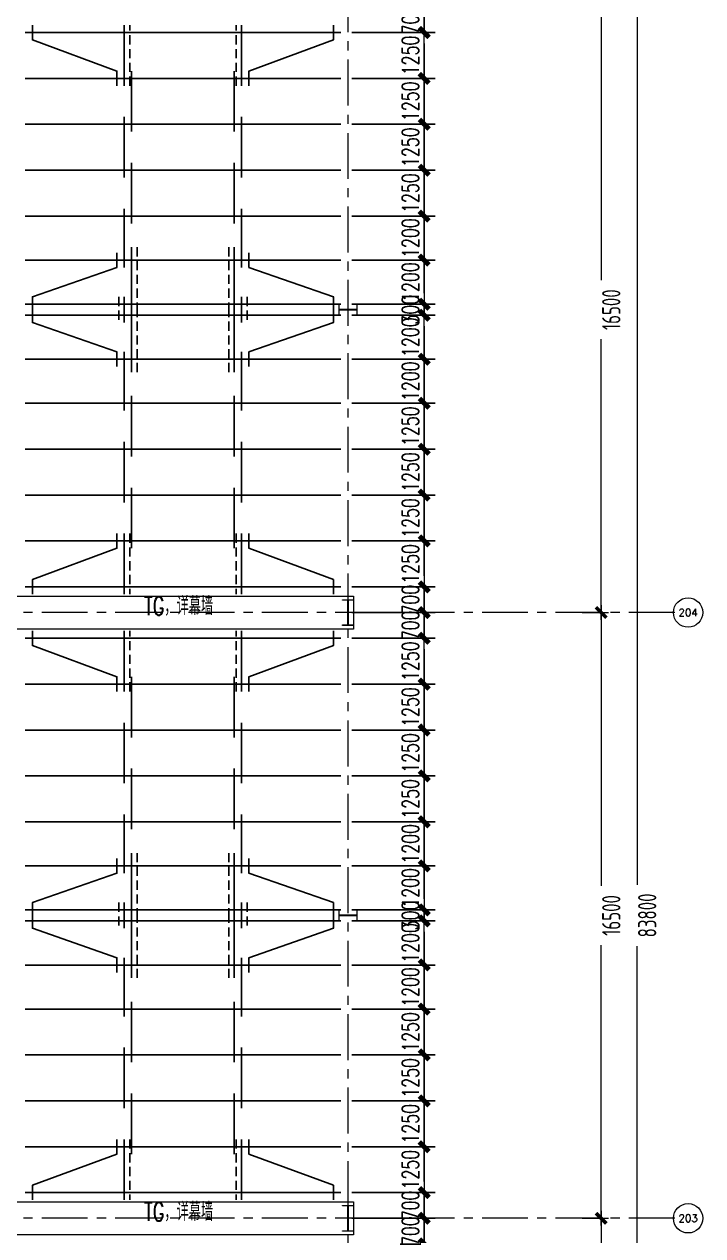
# Model space of a CAD drawing. Extents: x -1201378 to 2367219, y -619313 to 244905.
# Drawn here: x 2307417 to 2325911, y -31573 to 1427 of the extents above; entities that cross this region are included whole.
import ezdxf
from ezdxf.enums import TextEntityAlignment as Align

# ---------------------------------------------------------------- set-up
doc = ezdxf.new("R2010")
doc.units = 0
doc.header["$LTSCALE"] = 1000
doc.linetypes.add('CENTER', pattern=[2, 1.25, -0.25, 0.25, -0.25])
doc.linetypes.add('DASHED', pattern=[0.75, 0.5, -0.25])
doc.layers.get('0').update_dxf_attribs({"linetype": 'CONTINUOUS'})
doc.layers.get('Defpoints').update_dxf_attribs({"linetype": 'CONTINUOUS'})
for name, color, linetype, lineweight in [('S-axis', 111, 'CONTINUOUS', 0), ('S-col', 2, 'CONTINUOUS', 0), ('S-dim', 81, 'CONTINUOUS', 0), ('S-dote', 5, 'CENTER', 0), ('THIN', 7, 'CONTINUOUS', 0), ('梁', 4, 'CONTINUOUS', 18)]:
    doc.layers.add(name, color=color, linetype=linetype, lineweight=lineweight)
doc.layers.add('S-SHAPE', color=51, linetype='CONTINUOUS')
doc.styles.add('_TCH_AXIS', font='COMPLEX', dxfattribs={"bigfont": 'GBCBIG'})
doc.styles.add('SS1', font='tj-romans1.shx', dxfattribs={"width": 0.7, "bigfont": 'tj-hztxt1.shx'})
doc.styles.add('TSSD_Dimension', font='tssdeng.shx', dxfattribs={"width": 0.7, "bigfont": 'hztxt.shx'})
doc.styles.add('TSSD_Rein', font='tj-romans1.shx', dxfattribs={"width": 0.7, "bigfont": 'tj-hztxt.shx'})
doc.dimstyles.new('S-150-ARCHI', dxfattribs={"dimscale": 150, "dimtxt": 3, "dimasz": 2, "dimexe": 2, "dimexo": 2, "dimgap": 1, "dimtad": 1, "dimdec": 0, "dimzin": 0, "dimdsep": 46, "dimtxsty": 'SS1', "dimblk1": 'TT', "dimblk2": 'TT', "dimsah": 1, "dimcen": 1, "dimclrd": 256, "dimclre": 256, "dimclrt": 256, "dimadec": 0, "dimazin": 0, "dimtfac": 1, "dimtdec": 0, "dimtix": 1, "dimtmove": 2, "dimatfit": 0, "dimldrblk": 'TT', "dimfxl": 2, "dimtolj": 1, "dimtzin": 0, "dimarcsym": 0})
doc.dimstyles.new('TSSD_200_200', dxfattribs={"dimtxt": 500, "dimasz": 200, "dimexe": 200, "dimexo": 500, "dimgap": 200, "dimtad": 1, "dimdec": 0, "dimzin": 0, "dimdsep": 46, "dimtxsty": 'TSSD_Dimension', "dimblk": 'ARCHTICK', "dimcen": 0, "dimdle": 200, "dimclrt": 7, "dimadec": 0, "dimazin": 0, "dimtfac": 1, "dimtdec": 0, "dimtix": 1, "dimtmove": 2, "dimatfit": 3, "dimfxl": 1, "dimtolj": 1, "dimtzin": 0, "dimarcsym": 0})

# ---------------------------------------------------------------- blocks, each defined once
blk = doc.blocks.new('_ArchTick')
at = {"color": 0, "linetype": 'ByBlock', "const_width": 0.5}
blk.add_lwpolyline([(-0.71, -0.71), (0.71, 0.71)], dxfattribs=at)
blk = doc.blocks.new('*D87')
at = {"layer": 'Defpoints', "color": 0, "transparency": 16777216}
for p in [(-77874, -198098), (-77874, -214598), (-76858, -214598)]:
    blk.add_point(p, dxfattribs=at)
at = {"layer": 'S-axis', "color": 0, "lineweight": -2, "transparency": 16777216}
for p, q in [((-76858, -197898), (-76858, -205542)), ((-77374, -198098), (-76658, -198098)), ((-76858, -214798), (-76858, -207154)), ((-77374, -214598), (-76658, -214598))]:
    blk.add_line(p, q, dxfattribs=at)
at = {"layer": 'S-axis', "color": 0, "lineweight": -2, "transparency": 16777216, "xscale": 200, "yscale": 200, "zscale": 200}
for p, rotation in [((-76858, -198098), 90), ((-76858, -214598), 270)]:
    blk.add_blockref('_ArchTick', p, dxfattribs=dict(at, rotation=rotation))
at = {"layer": 'S-axis', "color": 7, "transparency": 16777216, "insert": (-76583, -206348), "char_height": 500, "attachment_point": 5, "rotation": 90, "style": 'TSSD_Dimension'}
blk.add_mtext('\\A1;16500', dxfattribs=at)
blk = doc.blocks.new('*D88')
at = {"layer": 'Defpoints', "color": 0, "transparency": 16777216}
for p in [(-77874, -214598), (-77874, -231098), (-76858, -231098)]:
    blk.add_point(p, dxfattribs=at)
at = {"layer": 'S-axis', "color": 0, "lineweight": -2, "transparency": 16777216}
for p, q in [((-76858, -214398), (-76858, -222042)), ((-77374, -214598), (-76658, -214598)), ((-76858, -231298), (-76858, -223654)), ((-77374, -231098), (-76658, -231098))]:
    blk.add_line(p, q, dxfattribs=at)
at = {"layer": 'S-axis', "color": 0, "lineweight": -2, "transparency": 16777216, "xscale": 200, "yscale": 200, "zscale": 200}
for p, rotation in [((-76858, -214598), 90), ((-76858, -231098), 270)]:
    blk.add_blockref('_ArchTick', p, dxfattribs=dict(at, rotation=rotation))
at = {"layer": 'S-axis', "color": 7, "transparency": 16777216, "insert": (-76583, -222848), "char_height": 500, "attachment_point": 5, "rotation": 90, "style": 'TSSD_Dimension'}
blk.add_mtext('\\A1;16500', dxfattribs=at)
blk = doc.blocks.new('*D89')
at = {"layer": 'Defpoints', "color": 0, "transparency": 16777216}
for p in [(-77874, -231098), (-77874, -247598), (-76858, -247598)]:
    blk.add_point(p, dxfattribs=at)
at = {"layer": 'S-axis', "color": 0, "lineweight": -2, "transparency": 16777216}
for p, q in [((-76858, -230898), (-76858, -238542)), ((-77374, -231098), (-76658, -231098)), ((-76858, -247798), (-76858, -240154)), ((-77374, -247598), (-76658, -247598))]:
    blk.add_line(p, q, dxfattribs=at)
at = {"layer": 'S-axis', "color": 0, "lineweight": -2, "transparency": 16777216, "xscale": 200, "yscale": 200, "zscale": 200}
for p, rotation in [((-76858, -231098), 90), ((-76858, -247598), 270)]:
    blk.add_blockref('_ArchTick', p, dxfattribs=dict(at, rotation=rotation))
at = {"layer": 'S-axis', "color": 7, "transparency": 16777216, "insert": (-76583, -239348), "char_height": 500, "attachment_point": 5, "rotation": 90, "style": 'TSSD_Dimension'}
blk.add_mtext('\\A1;16500', dxfattribs=at)
blk = doc.blocks.new('*D113')
at = {"layer": 'Defpoints', "color": 0, "transparency": 16777216}
for p in [(-77774, -180948), (-77774, -264748), (-75879, -264748)]:
    blk.add_point(p, dxfattribs=at)
at = {"layer": 'S-axis', "color": 0, "lineweight": -2, "transparency": 16777216}
for p, q in [((-75879, -180748), (-75879, -222015)), ((-77274, -180948), (-75679, -180948)), ((-75879, -264948), (-75879, -223681)), ((-77274, -264748), (-75679, -264748))]:
    blk.add_line(p, q, dxfattribs=at)
at = {"layer": 'S-axis', "color": 0, "lineweight": -2, "transparency": 16777216, "xscale": 200, "yscale": 200, "zscale": 200}
for p, rotation in [((-75879, -180948), 90), ((-75879, -264748), 270)]:
    blk.add_blockref('_ArchTick', p, dxfattribs=dict(at, rotation=rotation))
at = {"layer": 'S-axis', "color": 7, "transparency": 16777216, "insert": (-75604, -222848), "char_height": 500, "attachment_point": 5, "rotation": 90, "style": 'TSSD_Dimension'}
blk.add_mtext('\\A1;83800', dxfattribs=at)
blk = doc.blocks.new('nt66')
at = {"layer": 'S-col'}
blk.add_lwpolyline([(-195790, 766820), (-195490, 766820), (-195490, 766808), (-195636, 766808), (-195636, 766132), (-195490, 766132), (-195490, 766120), (-195790, 766120), (-195790, 766132), (-195644, 766132), (-195644, 766808), (-195790, 766808)], close=True, dxfattribs=at)
blk = doc.blocks.new('33333')
for p in [(66786, -76900), (66786, -93400)]:
    blk.add_blockref('nt66', p)
blk = doc.blocks.new('TT')
blk.add_line((-0.97, 0), (0.97, 0))
at = {"const_width": 0.45}
blk.add_lwpolyline([(-0.44, -0.44), (0.44, 0.44)], dxfattribs=at)
blk = doc.blocks.new('*D5241')
at = {"layer": 'Defpoints', "color": 0, "transparency": 16777216}
for p in [(2316042, -31798), (2318318, -31798), (2316042, -33048)]:
    blk.add_point(p, dxfattribs=at)
at = {"layer": 'S-dim', "lineweight": -2, "transparency": 16777216}
for p, q in [((2316342, -31798), (2318618, -31798)), ((2318318, -32748), (2318318, -32098)), ((2316342, -33048), (2318618, -33048))]:
    blk.add_line(p, q, dxfattribs=at)
at = {"layer": 'S-dim', "lineweight": -2, "transparency": 16777216, "xscale": 300, "yscale": 300, "zscale": 300}
for p, rotation in [((2318318, -31798), 90), ((2318318, -33048), 270)]:
    blk.add_blockref('TT', p, dxfattribs=dict(at, rotation=rotation))
at = {"layer": 'S-dim', "transparency": 16777216, "insert": (2317943, -32423), "char_height": 450, "attachment_point": 5, "rotation": 90, "style": 'SS1'}
blk.add_mtext('\\A1;1250', dxfattribs=at)
blk = doc.blocks.new('*D5242')
at = {"layer": 'Defpoints', "color": 0, "transparency": 16777216}
for p in [(2316042, -31098), (2318318, -31098), (2316042, -31798)]:
    blk.add_point(p, dxfattribs=at)
at = {"layer": 'S-dim', "lineweight": -2, "transparency": 16777216}
for p, q in [((2318318, -30798), (2318318, -30498)), ((2316342, -31098), (2318618, -31098)), ((2318318, -31798), (2318318, -31098)), ((2316342, -31798), (2318618, -31798)), ((2318318, -32098), (2318318, -32398))]:
    blk.add_line(p, q, dxfattribs=at)
at = {"layer": 'S-dim', "lineweight": -2, "transparency": 16777216, "xscale": 300, "yscale": 300, "zscale": 300}
for p, rotation in [((2318318, -31098), 270), ((2318318, -31798), 90)]:
    blk.add_blockref('TT', p, dxfattribs=dict(at, rotation=rotation))
at = {"layer": 'S-dim', "transparency": 16777216, "insert": (2317943, -31448), "char_height": 450, "attachment_point": 5, "rotation": 90, "style": 'SS1'}
blk.add_mtext('\\A1;700', dxfattribs=at)
blk = doc.blocks.new('*D5243')
at = {"layer": 'Defpoints', "color": 0, "transparency": 16777216}
for p in [(2316042, -30398), (2318318, -30398), (2316242, -31098)]:
    blk.add_point(p, dxfattribs=at)
at = {"layer": 'S-dim', "lineweight": -2, "transparency": 16777216}
for p, q in [((2318318, -30098), (2318318, -29798)), ((2316342, -30398), (2318618, -30398)), ((2318318, -31098), (2318318, -30398)), ((2316542, -31098), (2318618, -31098)), ((2318318, -31398), (2318318, -31698))]:
    blk.add_line(p, q, dxfattribs=at)
at = {"layer": 'S-dim', "lineweight": -2, "transparency": 16777216, "xscale": 300, "yscale": 300, "zscale": 300}
for p, rotation in [((2318318, -30398), 270), ((2318318, -31098), 90)]:
    blk.add_blockref('TT', p, dxfattribs=dict(at, rotation=rotation))
at = {"layer": 'S-dim', "transparency": 16777216, "insert": (2317943, -30748), "char_height": 450, "attachment_point": 5, "rotation": 90, "style": 'SS1'}
blk.add_mtext('\\A1;700', dxfattribs=at)
blk = doc.blocks.new('*D5244')
at = {"layer": 'Defpoints', "color": 0, "transparency": 16777216}
for p in [(2316042, -29148), (2318318, -29148), (2316042, -30398)]:
    blk.add_point(p, dxfattribs=at)
at = {"layer": 'S-dim', "lineweight": -2, "transparency": 16777216}
for p, q in [((2316342, -29148), (2318618, -29148)), ((2318318, -30098), (2318318, -29448)), ((2316342, -30398), (2318618, -30398))]:
    blk.add_line(p, q, dxfattribs=at)
at = {"layer": 'S-dim', "lineweight": -2, "transparency": 16777216, "xscale": 300, "yscale": 300, "zscale": 300}
for p, rotation in [((2318318, -29148), 90), ((2318318, -30398), 270)]:
    blk.add_blockref('TT', p, dxfattribs=dict(at, rotation=rotation))
at = {"layer": 'S-dim', "transparency": 16777216, "insert": (2317943, -29773), "char_height": 450, "attachment_point": 5, "rotation": 90, "style": 'SS1'}
blk.add_mtext('\\A1;1250', dxfattribs=at)
blk = doc.blocks.new('*D5245')
at = {"layer": 'Defpoints', "color": 0, "transparency": 16777216}
for p in [(2316042, -27898), (2318318, -27898), (2316042, -29148)]:
    blk.add_point(p, dxfattribs=at)
at = {"layer": 'S-dim', "lineweight": -2, "transparency": 16777216}
for p, q in [((2316342, -27898), (2318618, -27898)), ((2318318, -28848), (2318318, -28198)), ((2316342, -29148), (2318618, -29148))]:
    blk.add_line(p, q, dxfattribs=at)
at = {"layer": 'S-dim', "lineweight": -2, "transparency": 16777216, "xscale": 300, "yscale": 300, "zscale": 300}
for p, rotation in [((2318318, -27898), 90), ((2318318, -29148), 270)]:
    blk.add_blockref('TT', p, dxfattribs=dict(at, rotation=rotation))
at = {"layer": 'S-dim', "transparency": 16777216, "insert": (2317943, -28523), "char_height": 450, "attachment_point": 5, "rotation": 90, "style": 'SS1'}
blk.add_mtext('\\A1;1250', dxfattribs=at)
blk = doc.blocks.new('*D5246')
at = {"layer": 'Defpoints', "color": 0, "transparency": 16777216}
for p in [(2316042, -26648), (2318318, -26648), (2316042, -27898)]:
    blk.add_point(p, dxfattribs=at)
at = {"layer": 'S-dim', "lineweight": -2, "transparency": 16777216}
for p, q in [((2316342, -26648), (2318618, -26648)), ((2318318, -27598), (2318318, -26948)), ((2316342, -27898), (2318618, -27898))]:
    blk.add_line(p, q, dxfattribs=at)
at = {"layer": 'S-dim', "lineweight": -2, "transparency": 16777216, "xscale": 300, "yscale": 300, "zscale": 300}
for p, rotation in [((2318318, -26648), 90), ((2318318, -27898), 270)]:
    blk.add_blockref('TT', p, dxfattribs=dict(at, rotation=rotation))
at = {"layer": 'S-dim', "transparency": 16777216, "insert": (2317943, -27273), "char_height": 450, "attachment_point": 5, "rotation": 90, "style": 'SS1'}
blk.add_mtext('\\A1;1250', dxfattribs=at)
blk = doc.blocks.new('*D5247')
at = {"layer": 'Defpoints', "color": 0, "transparency": 16777216}
for p in [(2316042, -25398), (2318318, -25398), (2316042, -26648)]:
    blk.add_point(p, dxfattribs=at)
at = {"layer": 'S-dim', "lineweight": -2, "transparency": 16777216}
for p, q in [((2316342, -25398), (2318618, -25398)), ((2318318, -26348), (2318318, -25698)), ((2316342, -26648), (2318618, -26648))]:
    blk.add_line(p, q, dxfattribs=at)
at = {"layer": 'S-dim', "lineweight": -2, "transparency": 16777216, "xscale": 300, "yscale": 300, "zscale": 300}
for p, rotation in [((2318318, -25398), 90), ((2318318, -26648), 270)]:
    blk.add_blockref('TT', p, dxfattribs=dict(at, rotation=rotation))
at = {"layer": 'S-dim', "transparency": 16777216, "insert": (2317943, -26023), "char_height": 450, "attachment_point": 5, "rotation": 90, "style": 'SS1'}
blk.add_mtext('\\A1;1250', dxfattribs=at)
blk = doc.blocks.new('*D5248')
at = {"layer": 'Defpoints', "color": 0, "transparency": 16777216}
for p in [(2316042, -24198), (2318318, -24198), (2316042, -25398)]:
    blk.add_point(p, dxfattribs=at)
at = {"layer": 'S-dim', "lineweight": -2, "transparency": 16777216}
for p, q in [((2316342, -24198), (2318618, -24198)), ((2318318, -25098), (2318318, -24498)), ((2316342, -25398), (2318618, -25398))]:
    blk.add_line(p, q, dxfattribs=at)
at = {"layer": 'S-dim', "lineweight": -2, "transparency": 16777216, "xscale": 300, "yscale": 300, "zscale": 300}
for p, rotation in [((2318318, -24198), 90), ((2318318, -25398), 270)]:
    blk.add_blockref('TT', p, dxfattribs=dict(at, rotation=rotation))
at = {"layer": 'S-dim', "transparency": 16777216, "insert": (2317943, -24798), "char_height": 450, "attachment_point": 5, "rotation": 90, "style": 'SS1'}
blk.add_mtext('\\A1;1200', dxfattribs=at)
blk = doc.blocks.new('*D5249')
at = {"layer": 'Defpoints', "color": 0, "transparency": 16777216}
for p in [(2316042, -22998), (2318318, -22998), (2316042, -24198)]:
    blk.add_point(p, dxfattribs=at)
at = {"layer": 'S-dim', "lineweight": -2, "transparency": 16777216}
for p, q in [((2316342, -22998), (2318618, -22998)), ((2318318, -23898), (2318318, -23298)), ((2316342, -24198), (2318618, -24198))]:
    blk.add_line(p, q, dxfattribs=at)
at = {"layer": 'S-dim', "lineweight": -2, "transparency": 16777216, "xscale": 300, "yscale": 300, "zscale": 300}
for p, rotation in [((2318318, -22998), 90), ((2318318, -24198), 270)]:
    blk.add_blockref('TT', p, dxfattribs=dict(at, rotation=rotation))
at = {"layer": 'S-dim', "transparency": 16777216, "insert": (2317943, -23598), "char_height": 450, "attachment_point": 5, "rotation": 90, "style": 'SS1'}
blk.add_mtext('\\A1;1200', dxfattribs=at)
blk = doc.blocks.new('*D5250')
at = {"layer": 'Defpoints', "color": 0, "transparency": 16777216}
for p in [(2316042, -22698), (2318318, -22698), (2316042, -22998)]:
    blk.add_point(p, dxfattribs=at)
at = {"layer": 'S-dim', "lineweight": -2, "transparency": 16777216}
for p, q in [((2318318, -22398), (2318318, -22098)), ((2316342, -22698), (2318618, -22698)), ((2318318, -22998), (2318318, -22698)), ((2316342, -22998), (2318618, -22998)), ((2318318, -23298), (2318318, -23598))]:
    blk.add_line(p, q, dxfattribs=at)
at = {"layer": 'S-dim', "lineweight": -2, "transparency": 16777216, "xscale": 300, "yscale": 300, "zscale": 300}
for p, rotation in [((2318318, -22698), 270), ((2318318, -22998), 90)]:
    blk.add_blockref('TT', p, dxfattribs=dict(at, rotation=rotation))
at = {"layer": 'S-dim', "transparency": 16777216, "insert": (2317943, -22848), "char_height": 450, "attachment_point": 5, "rotation": 90, "style": 'SS1'}
blk.add_mtext('\\A1;300', dxfattribs=at)
blk = doc.blocks.new('*D5251')
at = {"layer": 'Defpoints', "color": 0, "transparency": 16777216}
for p in [(2316042, -21498), (2318318, -21498), (2316042, -22698)]:
    blk.add_point(p, dxfattribs=at)
at = {"layer": 'S-dim', "lineweight": -2, "transparency": 16777216}
for p, q in [((2316342, -21498), (2318618, -21498)), ((2318318, -22398), (2318318, -21798)), ((2316342, -22698), (2318618, -22698))]:
    blk.add_line(p, q, dxfattribs=at)
at = {"layer": 'S-dim', "lineweight": -2, "transparency": 16777216, "xscale": 300, "yscale": 300, "zscale": 300}
for p, rotation in [((2318318, -21498), 90), ((2318318, -22698), 270)]:
    blk.add_blockref('TT', p, dxfattribs=dict(at, rotation=rotation))
at = {"layer": 'S-dim', "transparency": 16777216, "insert": (2317943, -22098), "char_height": 450, "attachment_point": 5, "rotation": 90, "style": 'SS1'}
blk.add_mtext('\\A1;1200', dxfattribs=at)
blk = doc.blocks.new('*D5252')
at = {"layer": 'Defpoints', "color": 0, "transparency": 16777216}
for p in [(2316042, -20298), (2318318, -20298), (2316042, -21498)]:
    blk.add_point(p, dxfattribs=at)
at = {"layer": 'S-dim', "lineweight": -2, "transparency": 16777216}
for p, q in [((2316342, -20298), (2318618, -20298)), ((2318318, -21198), (2318318, -20598)), ((2316342, -21498), (2318618, -21498))]:
    blk.add_line(p, q, dxfattribs=at)
at = {"layer": 'S-dim', "lineweight": -2, "transparency": 16777216, "xscale": 300, "yscale": 300, "zscale": 300}
for p, rotation in [((2318318, -20298), 90), ((2318318, -21498), 270)]:
    blk.add_blockref('TT', p, dxfattribs=dict(at, rotation=rotation))
at = {"layer": 'S-dim', "transparency": 16777216, "insert": (2317943, -20898), "char_height": 450, "attachment_point": 5, "rotation": 90, "style": 'SS1'}
blk.add_mtext('\\A1;1200', dxfattribs=at)
blk = doc.blocks.new('*D5253')
at = {"layer": 'Defpoints', "color": 0, "transparency": 16777216}
for p in [(2316042, -19048), (2318318, -19048), (2316042, -20298)]:
    blk.add_point(p, dxfattribs=at)
at = {"layer": 'S-dim', "lineweight": -2, "transparency": 16777216}
for p, q in [((2316342, -19048), (2318618, -19048)), ((2318318, -19998), (2318318, -19348)), ((2316342, -20298), (2318618, -20298))]:
    blk.add_line(p, q, dxfattribs=at)
at = {"layer": 'S-dim', "lineweight": -2, "transparency": 16777216, "xscale": 300, "yscale": 300, "zscale": 300}
for p, rotation in [((2318318, -19048), 90), ((2318318, -20298), 270)]:
    blk.add_blockref('TT', p, dxfattribs=dict(at, rotation=rotation))
at = {"layer": 'S-dim', "transparency": 16777216, "insert": (2317943, -19673), "char_height": 450, "attachment_point": 5, "rotation": 90, "style": 'SS1'}
blk.add_mtext('\\A1;1250', dxfattribs=at)
blk = doc.blocks.new('*D5254')
at = {"layer": 'Defpoints', "color": 0, "transparency": 16777216}
for p in [(2316042, -17798), (2318318, -17798), (2316042, -19048)]:
    blk.add_point(p, dxfattribs=at)
at = {"layer": 'S-dim', "lineweight": -2, "transparency": 16777216}
for p, q in [((2316342, -17798), (2318618, -17798)), ((2318318, -18748), (2318318, -18098)), ((2316342, -19048), (2318618, -19048))]:
    blk.add_line(p, q, dxfattribs=at)
at = {"layer": 'S-dim', "lineweight": -2, "transparency": 16777216, "xscale": 300, "yscale": 300, "zscale": 300}
for p, rotation in [((2318318, -17798), 90), ((2318318, -19048), 270)]:
    blk.add_blockref('TT', p, dxfattribs=dict(at, rotation=rotation))
at = {"layer": 'S-dim', "transparency": 16777216, "insert": (2317943, -18423), "char_height": 450, "attachment_point": 5, "rotation": 90, "style": 'SS1'}
blk.add_mtext('\\A1;1250', dxfattribs=at)
blk = doc.blocks.new('*D5255')
at = {"layer": 'Defpoints', "color": 0, "transparency": 16777216}
for p in [(2316042, -16548), (2318318, -16548), (2316042, -17798)]:
    blk.add_point(p, dxfattribs=at)
at = {"layer": 'S-dim', "lineweight": -2, "transparency": 16777216}
for p, q in [((2316342, -16548), (2318618, -16548)), ((2318318, -17498), (2318318, -16848)), ((2316342, -17798), (2318618, -17798))]:
    blk.add_line(p, q, dxfattribs=at)
at = {"layer": 'S-dim', "lineweight": -2, "transparency": 16777216, "xscale": 300, "yscale": 300, "zscale": 300}
for p, rotation in [((2318318, -16548), 90), ((2318318, -17798), 270)]:
    blk.add_blockref('TT', p, dxfattribs=dict(at, rotation=rotation))
at = {"layer": 'S-dim', "transparency": 16777216, "insert": (2317943, -17173), "char_height": 450, "attachment_point": 5, "rotation": 90, "style": 'SS1'}
blk.add_mtext('\\A1;1250', dxfattribs=at)
blk = doc.blocks.new('*D5256')
at = {"layer": 'Defpoints', "color": 0, "transparency": 16777216}
for p in [(2316042, -15298), (2318318, -15298), (2316042, -16548)]:
    blk.add_point(p, dxfattribs=at)
at = {"layer": 'S-dim', "lineweight": -2, "transparency": 16777216}
for p, q in [((2316342, -15298), (2318618, -15298)), ((2318318, -16248), (2318318, -15598)), ((2316342, -16548), (2318618, -16548))]:
    blk.add_line(p, q, dxfattribs=at)
at = {"layer": 'S-dim', "lineweight": -2, "transparency": 16777216, "xscale": 300, "yscale": 300, "zscale": 300}
for p, rotation in [((2318318, -15298), 90), ((2318318, -16548), 270)]:
    blk.add_blockref('TT', p, dxfattribs=dict(at, rotation=rotation))
at = {"layer": 'S-dim', "transparency": 16777216, "insert": (2317943, -15923), "char_height": 450, "attachment_point": 5, "rotation": 90, "style": 'SS1'}
blk.add_mtext('\\A1;1250', dxfattribs=at)
blk = doc.blocks.new('*D5257')
at = {"layer": 'Defpoints', "color": 0, "transparency": 16777216}
for p in [(2316042, -14598), (2318318, -14598), (2316042, -15298)]:
    blk.add_point(p, dxfattribs=at)
at = {"layer": 'S-dim', "lineweight": -2, "transparency": 16777216}
for p, q in [((2318318, -14298), (2318318, -13998)), ((2316342, -14598), (2318618, -14598)), ((2318318, -15298), (2318318, -14598)), ((2316342, -15298), (2318618, -15298)), ((2318318, -15598), (2318318, -15898))]:
    blk.add_line(p, q, dxfattribs=at)
at = {"layer": 'S-dim', "lineweight": -2, "transparency": 16777216, "xscale": 300, "yscale": 300, "zscale": 300}
for p, rotation in [((2318318, -14598), 270), ((2318318, -15298), 90)]:
    blk.add_blockref('TT', p, dxfattribs=dict(at, rotation=rotation))
at = {"layer": 'S-dim', "transparency": 16777216, "insert": (2317943, -14948), "char_height": 450, "attachment_point": 5, "rotation": 90, "style": 'SS1'}
blk.add_mtext('\\A1;700', dxfattribs=at)
blk = doc.blocks.new('*D5258')
at = {"layer": 'Defpoints', "color": 0, "transparency": 16777216}
for p in [(2316042, -13898), (2318318, -13898), (2316242, -14598)]:
    blk.add_point(p, dxfattribs=at)
at = {"layer": 'S-dim', "lineweight": -2, "transparency": 16777216}
for p, q in [((2318318, -13598), (2318318, -13298)), ((2316342, -13898), (2318618, -13898)), ((2318318, -14598), (2318318, -13898)), ((2316542, -14598), (2318618, -14598)), ((2318318, -14898), (2318318, -15198))]:
    blk.add_line(p, q, dxfattribs=at)
at = {"layer": 'S-dim', "lineweight": -2, "transparency": 16777216, "xscale": 300, "yscale": 300, "zscale": 300}
for p, rotation in [((2318318, -13898), 270), ((2318318, -14598), 90)]:
    blk.add_blockref('TT', p, dxfattribs=dict(at, rotation=rotation))
at = {"layer": 'S-dim', "transparency": 16777216, "insert": (2317943, -14248), "char_height": 450, "attachment_point": 5, "rotation": 90, "style": 'SS1'}
blk.add_mtext('\\A1;700', dxfattribs=at)
blk = doc.blocks.new('*D5259')
at = {"layer": 'Defpoints', "color": 0, "transparency": 16777216}
for p in [(2316042, -12648), (2318318, -12648), (2316042, -13898)]:
    blk.add_point(p, dxfattribs=at)
at = {"layer": 'S-dim', "lineweight": -2, "transparency": 16777216}
for p, q in [((2316342, -12648), (2318618, -12648)), ((2318318, -13598), (2318318, -12948)), ((2316342, -13898), (2318618, -13898))]:
    blk.add_line(p, q, dxfattribs=at)
at = {"layer": 'S-dim', "lineweight": -2, "transparency": 16777216, "xscale": 300, "yscale": 300, "zscale": 300}
for p, rotation in [((2318318, -12648), 90), ((2318318, -13898), 270)]:
    blk.add_blockref('TT', p, dxfattribs=dict(at, rotation=rotation))
at = {"layer": 'S-dim', "transparency": 16777216, "insert": (2317943, -13273), "char_height": 450, "attachment_point": 5, "rotation": 90, "style": 'SS1'}
blk.add_mtext('\\A1;1250', dxfattribs=at)
blk = doc.blocks.new('*D5260')
at = {"layer": 'Defpoints', "color": 0, "transparency": 16777216}
for p in [(2316042, -11398), (2318318, -11398), (2316042, -12648)]:
    blk.add_point(p, dxfattribs=at)
at = {"layer": 'S-dim', "lineweight": -2, "transparency": 16777216}
for p, q in [((2316342, -11398), (2318618, -11398)), ((2318318, -12348), (2318318, -11698)), ((2316342, -12648), (2318618, -12648))]:
    blk.add_line(p, q, dxfattribs=at)
at = {"layer": 'S-dim', "lineweight": -2, "transparency": 16777216, "xscale": 300, "yscale": 300, "zscale": 300}
for p, rotation in [((2318318, -11398), 90), ((2318318, -12648), 270)]:
    blk.add_blockref('TT', p, dxfattribs=dict(at, rotation=rotation))
at = {"layer": 'S-dim', "transparency": 16777216, "insert": (2317943, -12023), "char_height": 450, "attachment_point": 5, "rotation": 90, "style": 'SS1'}
blk.add_mtext('\\A1;1250', dxfattribs=at)
blk = doc.blocks.new('*D5261')
at = {"layer": 'Defpoints', "color": 0, "transparency": 16777216}
for p in [(2316042, -10148), (2318318, -10148), (2316042, -11398)]:
    blk.add_point(p, dxfattribs=at)
at = {"layer": 'S-dim', "lineweight": -2, "transparency": 16777216}
for p, q in [((2316342, -10148), (2318618, -10148)), ((2318318, -11098), (2318318, -10448)), ((2316342, -11398), (2318618, -11398))]:
    blk.add_line(p, q, dxfattribs=at)
at = {"layer": 'S-dim', "lineweight": -2, "transparency": 16777216, "xscale": 300, "yscale": 300, "zscale": 300}
for p, rotation in [((2318318, -10148), 90), ((2318318, -11398), 270)]:
    blk.add_blockref('TT', p, dxfattribs=dict(at, rotation=rotation))
at = {"layer": 'S-dim', "transparency": 16777216, "insert": (2317943, -10773), "char_height": 450, "attachment_point": 5, "rotation": 90, "style": 'SS1'}
blk.add_mtext('\\A1;1250', dxfattribs=at)
blk = doc.blocks.new('*D5262')
at = {"layer": 'Defpoints', "color": 0, "transparency": 16777216}
for p in [(2316042, -8898), (2318318, -8898), (2316042, -10148)]:
    blk.add_point(p, dxfattribs=at)
at = {"layer": 'S-dim', "lineweight": -2, "transparency": 16777216}
for p, q in [((2316342, -8898), (2318618, -8898)), ((2318318, -9848), (2318318, -9198)), ((2316342, -10148), (2318618, -10148))]:
    blk.add_line(p, q, dxfattribs=at)
at = {"layer": 'S-dim', "lineweight": -2, "transparency": 16777216, "xscale": 300, "yscale": 300, "zscale": 300}
for p, rotation in [((2318318, -8898), 90), ((2318318, -10148), 270)]:
    blk.add_blockref('TT', p, dxfattribs=dict(at, rotation=rotation))
at = {"layer": 'S-dim', "transparency": 16777216, "insert": (2317943, -9523), "char_height": 450, "attachment_point": 5, "rotation": 90, "style": 'SS1'}
blk.add_mtext('\\A1;1250', dxfattribs=at)
blk = doc.blocks.new('*D5263')
at = {"layer": 'Defpoints', "color": 0, "transparency": 16777216}
for p in [(2316042, -7698), (2318318, -7698), (2316042, -8898)]:
    blk.add_point(p, dxfattribs=at)
at = {"layer": 'S-dim', "lineweight": -2, "transparency": 16777216}
for p, q in [((2316342, -7698), (2318618, -7698)), ((2318318, -8598), (2318318, -7998)), ((2316342, -8898), (2318618, -8898))]:
    blk.add_line(p, q, dxfattribs=at)
at = {"layer": 'S-dim', "lineweight": -2, "transparency": 16777216, "xscale": 300, "yscale": 300, "zscale": 300}
for p, rotation in [((2318318, -7698), 90), ((2318318, -8898), 270)]:
    blk.add_blockref('TT', p, dxfattribs=dict(at, rotation=rotation))
at = {"layer": 'S-dim', "transparency": 16777216, "insert": (2317943, -8298), "char_height": 450, "attachment_point": 5, "rotation": 90, "style": 'SS1'}
blk.add_mtext('\\A1;1200', dxfattribs=at)
blk = doc.blocks.new('*D5264')
at = {"layer": 'Defpoints', "color": 0, "transparency": 16777216}
for p in [(2316042, -6498), (2318318, -6498), (2316042, -7698)]:
    blk.add_point(p, dxfattribs=at)
at = {"layer": 'S-dim', "lineweight": -2, "transparency": 16777216}
for p, q in [((2316342, -6498), (2318618, -6498)), ((2318318, -7398), (2318318, -6798)), ((2316342, -7698), (2318618, -7698))]:
    blk.add_line(p, q, dxfattribs=at)
at = {"layer": 'S-dim', "lineweight": -2, "transparency": 16777216, "xscale": 300, "yscale": 300, "zscale": 300}
for p, rotation in [((2318318, -6498), 90), ((2318318, -7698), 270)]:
    blk.add_blockref('TT', p, dxfattribs=dict(at, rotation=rotation))
at = {"layer": 'S-dim', "transparency": 16777216, "insert": (2317943, -7098), "char_height": 450, "attachment_point": 5, "rotation": 90, "style": 'SS1'}
blk.add_mtext('\\A1;1200', dxfattribs=at)
blk = doc.blocks.new('*D5265')
at = {"layer": 'Defpoints', "color": 0, "transparency": 16777216}
for p in [(2316042, -6198), (2318318, -6198), (2316042, -6498)]:
    blk.add_point(p, dxfattribs=at)
at = {"layer": 'S-dim', "lineweight": -2, "transparency": 16777216}
for p, q in [((2318318, -5898), (2318318, -5598)), ((2316342, -6198), (2318618, -6198)), ((2318318, -6498), (2318318, -6198)), ((2316342, -6498), (2318618, -6498)), ((2318318, -6798), (2318318, -7098))]:
    blk.add_line(p, q, dxfattribs=at)
at = {"layer": 'S-dim', "lineweight": -2, "transparency": 16777216, "xscale": 300, "yscale": 300, "zscale": 300}
for p, rotation in [((2318318, -6198), 270), ((2318318, -6498), 90)]:
    blk.add_blockref('TT', p, dxfattribs=dict(at, rotation=rotation))
at = {"layer": 'S-dim', "transparency": 16777216, "insert": (2317943, -6348), "char_height": 450, "attachment_point": 5, "rotation": 90, "style": 'SS1'}
blk.add_mtext('\\A1;300', dxfattribs=at)
blk = doc.blocks.new('*D5266')
at = {"layer": 'Defpoints', "color": 0, "transparency": 16777216}
for p in [(2316042, -4998), (2318318, -4998), (2316042, -6198)]:
    blk.add_point(p, dxfattribs=at)
at = {"layer": 'S-dim', "lineweight": -2, "transparency": 16777216}
for p, q in [((2316342, -4998), (2318618, -4998)), ((2318318, -5898), (2318318, -5298)), ((2316342, -6198), (2318618, -6198))]:
    blk.add_line(p, q, dxfattribs=at)
at = {"layer": 'S-dim', "lineweight": -2, "transparency": 16777216, "xscale": 300, "yscale": 300, "zscale": 300}
for p, rotation in [((2318318, -4998), 90), ((2318318, -6198), 270)]:
    blk.add_blockref('TT', p, dxfattribs=dict(at, rotation=rotation))
at = {"layer": 'S-dim', "transparency": 16777216, "insert": (2317943, -5598), "char_height": 450, "attachment_point": 5, "rotation": 90, "style": 'SS1'}
blk.add_mtext('\\A1;1200', dxfattribs=at)
blk = doc.blocks.new('*D5267')
at = {"layer": 'Defpoints', "color": 0, "transparency": 16777216}
for p in [(2316042, -3798), (2318318, -3798), (2316042, -4998)]:
    blk.add_point(p, dxfattribs=at)
at = {"layer": 'S-dim', "lineweight": -2, "transparency": 16777216}
for p, q in [((2316342, -3798), (2318618, -3798)), ((2318318, -4698), (2318318, -4098)), ((2316342, -4998), (2318618, -4998))]:
    blk.add_line(p, q, dxfattribs=at)
at = {"layer": 'S-dim', "lineweight": -2, "transparency": 16777216, "xscale": 300, "yscale": 300, "zscale": 300}
for p, rotation in [((2318318, -3798), 90), ((2318318, -4998), 270)]:
    blk.add_blockref('TT', p, dxfattribs=dict(at, rotation=rotation))
at = {"layer": 'S-dim', "transparency": 16777216, "insert": (2317943, -4398), "char_height": 450, "attachment_point": 5, "rotation": 90, "style": 'SS1'}
blk.add_mtext('\\A1;1200', dxfattribs=at)
blk = doc.blocks.new('*D5268')
at = {"layer": 'Defpoints', "color": 0, "transparency": 16777216}
for p in [(2316042, -2548), (2318318, -2548), (2316042, -3798)]:
    blk.add_point(p, dxfattribs=at)
at = {"layer": 'S-dim', "lineweight": -2, "transparency": 16777216}
for p, q in [((2316342, -2548), (2318618, -2548)), ((2318318, -3498), (2318318, -2848)), ((2316342, -3798), (2318618, -3798))]:
    blk.add_line(p, q, dxfattribs=at)
at = {"layer": 'S-dim', "lineweight": -2, "transparency": 16777216, "xscale": 300, "yscale": 300, "zscale": 300}
for p, rotation in [((2318318, -2548), 90), ((2318318, -3798), 270)]:
    blk.add_blockref('TT', p, dxfattribs=dict(at, rotation=rotation))
at = {"layer": 'S-dim', "transparency": 16777216, "insert": (2317943, -3173), "char_height": 450, "attachment_point": 5, "rotation": 90, "style": 'SS1'}
blk.add_mtext('\\A1;1250', dxfattribs=at)
blk = doc.blocks.new('*D5269')
at = {"layer": 'Defpoints', "color": 0, "transparency": 16777216}
for p in [(2316042, -1298), (2318318, -1298), (2316042, -2548)]:
    blk.add_point(p, dxfattribs=at)
at = {"layer": 'S-dim', "lineweight": -2, "transparency": 16777216}
for p, q in [((2316342, -1298), (2318618, -1298)), ((2318318, -2248), (2318318, -1598)), ((2316342, -2548), (2318618, -2548))]:
    blk.add_line(p, q, dxfattribs=at)
at = {"layer": 'S-dim', "lineweight": -2, "transparency": 16777216, "xscale": 300, "yscale": 300, "zscale": 300}
for p, rotation in [((2318318, -1298), 90), ((2318318, -2548), 270)]:
    blk.add_blockref('TT', p, dxfattribs=dict(at, rotation=rotation))
at = {"layer": 'S-dim', "transparency": 16777216, "insert": (2317943, -1923), "char_height": 450, "attachment_point": 5, "rotation": 90, "style": 'SS1'}
blk.add_mtext('\\A1;1250', dxfattribs=at)
blk = doc.blocks.new('*D5270')
at = {"layer": 'Defpoints', "color": 0, "transparency": 16777216}
for p in [(2316042, -48), (2318318, -48), (2316042, -1298)]:
    blk.add_point(p, dxfattribs=at)
at = {"layer": 'S-dim', "lineweight": -2, "transparency": 16777216}
for p, q in [((2316342, -48), (2318618, -48)), ((2318318, -998), (2318318, -348)), ((2316342, -1298), (2318618, -1298))]:
    blk.add_line(p, q, dxfattribs=at)
at = {"layer": 'S-dim', "lineweight": -2, "transparency": 16777216, "xscale": 300, "yscale": 300, "zscale": 300}
for p, rotation in [((2318318, -48), 90), ((2318318, -1298), 270)]:
    blk.add_blockref('TT', p, dxfattribs=dict(at, rotation=rotation))
at = {"layer": 'S-dim', "transparency": 16777216, "insert": (2317943, -673), "char_height": 450, "attachment_point": 5, "rotation": 90, "style": 'SS1'}
blk.add_mtext('\\A1;1250', dxfattribs=at)
blk = doc.blocks.new('*D5271')
at = {"layer": 'Defpoints', "color": 0, "transparency": 16777216}
for p in [(2316042, 1202), (2318318, 1202), (2316042, -48)]:
    blk.add_point(p, dxfattribs=at)
at = {"layer": 'S-dim', "lineweight": -2, "transparency": 16777216}
for p, q in [((2316342, 1202), (2318618, 1202)), ((2318318, 252), (2318318, 902)), ((2316342, -48), (2318618, -48))]:
    blk.add_line(p, q, dxfattribs=at)
at = {"layer": 'S-dim', "lineweight": -2, "transparency": 16777216, "xscale": 300, "yscale": 300, "zscale": 300}
for p, rotation in [((2318318, 1202), 90), ((2318318, -48), 270)]:
    blk.add_blockref('TT', p, dxfattribs=dict(at, rotation=rotation))
at = {"layer": 'S-dim', "transparency": 16777216, "insert": (2317943, 577), "char_height": 450, "attachment_point": 5, "rotation": 90, "style": 'SS1'}
blk.add_mtext('\\A1;1250', dxfattribs=at)
blk = doc.blocks.new('*D5272')
at = {"layer": 'Defpoints', "color": 0, "transparency": 16777216}
for p in [(2316042, 1902), (2318318, 1902), (2316042, 1202)]:
    blk.add_point(p, dxfattribs=at)
at = {"layer": 'S-dim', "lineweight": -2, "transparency": 16777216}
for p, q in [((2318318, 2202), (2318318, 2502)), ((2316342, 1902), (2318618, 1902)), ((2318318, 1202), (2318318, 1902)), ((2316342, 1202), (2318618, 1202)), ((2318318, 902), (2318318, 602))]:
    blk.add_line(p, q, dxfattribs=at)
at = {"layer": 'S-dim', "lineweight": -2, "transparency": 16777216, "xscale": 300, "yscale": 300, "zscale": 300}
for p, rotation in [((2318318, 1902), 270), ((2318318, 1202), 90)]:
    blk.add_blockref('TT', p, dxfattribs=dict(at, rotation=rotation))
at = {"layer": 'S-dim', "transparency": 16777216, "insert": (2317943, 1552), "char_height": 450, "attachment_point": 5, "rotation": 90, "style": 'SS1'}
blk.add_mtext('\\A1;700', dxfattribs=at)
blk = doc.blocks.new('*D5273')
at = {"layer": 'Defpoints', "color": 0, "transparency": 16777216}
for p in [(2316042, 2602), (2318318, 2602), (2316242, 1902)]:
    blk.add_point(p, dxfattribs=at)
at = {"layer": 'S-dim', "lineweight": -2, "transparency": 16777216}
for p, q in [((2318318, 2902), (2318318, 3202)), ((2316342, 2602), (2318618, 2602)), ((2318318, 1902), (2318318, 2602)), ((2316542, 1902), (2318618, 1902)), ((2318318, 1602), (2318318, 1302))]:
    blk.add_line(p, q, dxfattribs=at)
at = {"layer": 'S-dim', "lineweight": -2, "transparency": 16777216, "xscale": 300, "yscale": 300, "zscale": 300}
for p, rotation in [((2318318, 2602), 270), ((2318318, 1902), 90)]:
    blk.add_blockref('TT', p, dxfattribs=dict(at, rotation=rotation))
at = {"layer": 'S-dim', "transparency": 16777216, "insert": (2317943, 2252), "char_height": 450, "attachment_point": 5, "rotation": 90, "style": 'SS1'}
blk.add_mtext('\\A1;700', dxfattribs=at)
blk = doc.blocks.new('2#轴网')
at = {"layer": 'S-axis'}
for centre in [(-74489.2, -214597), (-74489.2, -231097)]:
    blk.add_circle(centre, 400, dxfattribs=at)
at = {"layer": 'S-dote'}
for p, q in [((-83758.5, -270787), (-83758.5, -175298.2)), ((-74854.3, -214598.2), (-251154.3, -214598.2)), ((-74854.3, -231098.2), (-251154.3, -231098.2))]:
    blk.add_line(p, q, dxfattribs=at)
at = {"layer": 'S-axis', "style": '_TCH_AXIS'}
for s, height, p, p2 in [('204', 196.63, (-74751.4, -214695.4), (-74227, -214695.4)), ('203', 202.97, (-74750.1, -231198.5), (-74228.2, -231198.5))]:
    blk.add_text(s, height=height, dxfattribs=at).set_placement(p, p2, align=Align.FIT)
at = {"layer": 'S-axis'}
for base, p1, p2, picture, middle in [((-75878.8, -264748.2), (-77774.3, -180948.2), (-77774.3, -264748.2), '*D113', (-75603.8, -222848.2)), ((-76858.5, -214598.2), (-77874.3, -198098.2), (-77874.3, -214598.2), '*D87', (-76583.5, -206348.2)), ((-76858.5, -231098.2), (-77874.3, -214598.2), (-77874.3, -231098.2), '*D88', (-76583.5, -222848.2)), ((-76858.5, -247598.2), (-77874.3, -231098.2), (-77874.3, -247598.2), '*D89', (-76583.5, -239348.2))]:
    dim = blk.add_linear_dim(base=base, p1=p1, p2=p2, angle=270, dimstyle='TSSD_200_200', dxfattribs=at)
    dim.commit()
    dim.dimension.update_dxf_attribs({"geometry": picture, "text_midpoint": middle, "dimtype": 161})

msp = doc.modelspace()

# ---------------------------------------------------------------- linework, layer by layer
at = {"layer": 'S-col'}
for points in [[(2316491.5, -6498.2), (2316491.5, -6198.2), (2316479.5, -6198.2), (2316479.5, -6344.2), (2316003.5, -6344.2), (2316003.5, -6198.2), (2315991.5, -6198.2), (2315991.5, -6498.2), (2316003.5, -6498.2), (2316003.5, -6352.2), (2316479.5, -6352.2), (2316479.5, -6498.2)], [(2316491.5, -22998.2), (2316491.5, -22698.2), (2316479.5, -22698.2), (2316479.5, -22844.2), (2316003.5, -22844.2), (2316003.5, -22698.2), (2315991.5, -22698.2), (2315991.5, -22998.2), (2316003.5, -22998.2), (2316003.5, -22852.2), (2316479.5, -22852.2), (2316479.5, -22998.2)]]:
    msp.add_lwpolyline(points, close=True, dxfattribs=at)
at = {"layer": 'S-SHAPE'}
for p, q in [((2310141.5, -248.2), (2310141.5, 1401.8)), ((2313341.5, -248.2), (2313341.5, 1401.8)), ((2307441.5, 1201.8), (2316041.5, 1201.8)), ((2310341.5, 151.8), (2310341.5, -1498.2)), ((2313141.5, 151.8), (2313141.5, -1498.2)), ((2307441.5, -48.2), (2316041.5, -48.2)), ((2307441.5, -1298.2), (2316041.5, -1298.2)), ((2310141.5, -2748.2), (2310141.5, -1098.2)), ((2313341.5, -2748.2), (2313341.5, -1098.2)), ((2307441.5, -2548.2), (2316041.5, -2548.2)), ((2310341.5, -2348.2), (2310341.5, -3998.2)), ((2313141.5, -2348.2), (2313141.5, -3998.2)), ((2310141.5, -5198.2), (2310141.5, -3598.2)), ((2313341.5, -5198.2), (2313341.5, -3598.2)), ((2307441.5, -3798.2), (2316041.5, -3798.2)), ((2310341.5, -4648.2), (2310341.5, -6398.2)), ((2313141.5, -4648.2), (2313141.5, -6398.2)), ((2307441.5, -4998.2), (2316041.5, -4998.2)), ((2307441.5, -6198.2), (2316041.5, -6198.2)), ((2310141.5, -5998.2), (2310141.5, -6698.2)), ((2313341.5, -5998.2), (2313341.5, -6698.2)), ((2307441.5, -6498.2), (2316041.5, -6498.2)), ((2310341.5, -8048.2), (2310341.5, -6298.2)), ((2313141.5, -8048.2), (2313141.5, -6298.2)), ((2310141.5, -7498.2), (2310141.5, -9098.2)), ((2313341.5, -7498.2), (2313341.5, -9098.2)), ((2307441.5, -7698.2), (2316041.5, -7698.2)), ((2307441.5, -8898.2), (2316041.5, -8898.2)), ((2310341.5, -10348.2), (2310341.5, -8698.2)), ((2313141.5, -10348.2), (2313141.5, -8698.2)), ((2307441.5, -10148.2), (2316041.5, -10148.2)), ((2310141.5, -9948.2), (2310141.5, -11598.2)), ((2313341.5, -9948.2), (2313341.5, -11598.2)), ((2310341.5, -12848.2), (2310341.5, -11198.2)), ((2313141.5, -12848.2), (2313141.5, -11198.2)), ((2307441.5, -11398.2), (2316041.5, -11398.2)), ((2310141.5, -12448.2), (2310141.5, -14098.2)), ((2313341.5, -12448.2), (2313341.5, -14098.2)), ((2307441.5, -12648.2), (2316041.5, -12648.2)), ((2307441.5, -13898.2), (2316041.5, -13898.2)), ((2310141.5, -16748.2), (2310141.5, -15098.2)), ((2313341.5, -16748.2), (2313341.5, -15098.2)), ((2307441.5, -15298.2), (2316041.5, -15298.2)), ((2310341.5, -16348.2), (2310341.5, -17998.2)), ((2313141.5, -16348.2), (2313141.5, -17998.2)), ((2307441.5, -16548.2), (2316041.5, -16548.2)), ((2307441.5, -17798.2), (2316041.5, -17798.2)), ((2310141.5, -19248.2), (2310141.5, -17598.2)), ((2313341.5, -19248.2), (2313341.5, -17598.2)), ((2307441.5, -19048.2), (2316041.5, -19048.2)), ((2310341.5, -18848.2), (2310341.5, -20498.2)), ((2313141.5, -18848.2), (2313141.5, -20498.2)), ((2310141.5, -21698.2), (2310141.5, -20098.2)), ((2313341.5, -21698.2), (2313341.5, -20098.2)), ((2307441.5, -20298.2), (2316041.5, -20298.2)), ((2310341.5, -21148.2), (2310341.5, -22898.2)), ((2313141.5, -21148.2), (2313141.5, -22898.2)), ((2307441.5, -21498.2), (2316041.5, -21498.2)), ((2307441.5, -22698.2), (2316041.5, -22698.2)), ((2310141.5, -22498.2), (2310141.5, -23198.2)), ((2313341.5, -22498.2), (2313341.5, -23198.2)), ((2307441.5, -22998.2), (2316041.5, -22998.2)), ((2310341.5, -24548.2), (2310341.5, -22798.2)), ((2313141.5, -24548.2), (2313141.5, -22798.2)), ((2310141.5, -23998.2), (2310141.5, -25598.2)), ((2313341.5, -23998.2), (2313341.5, -25598.2)), ((2307441.5, -24198.2), (2316041.5, -24198.2)), ((2307441.5, -25398.2), (2316041.5, -25398.2)), ((2310341.5, -26848.2), (2310341.5, -25198.2)), ((2313141.5, -26848.2), (2313141.5, -25198.2)), ((2307441.5, -26648.2), (2316041.5, -26648.2)), ((2310141.5, -26448.2), (2310141.5, -28098.2)), ((2313341.5, -26448.2), (2313341.5, -28098.2)), ((2310341.5, -29348.2), (2310341.5, -27698.2)), ((2313141.5, -29348.2), (2313141.5, -27698.2)), ((2307441.5, -27898.2), (2316041.5, -27898.2)), ((2310141.5, -28948.2), (2310141.5, -30598.2)), ((2313341.5, -28948.2), (2313341.5, -30598.2)), ((2307441.5, -29148.2), (2316041.5, -29148.2)), ((2307441.5, -30398.2), (2316041.5, -30398.2))]:
    msp.add_line(p, q, dxfattribs=at)
at = {"layer": 'S-SHAPE', "linetype": 'DASHED', "ltscale": 0.5}
for p, q in [((2310291.5, -248.2), (2310291.5, 1401.8)), ((2313191.5, -248.2), (2313191.5, 1401.8)), ((2310491.5, -4648.2), (2310491.5, -6398.2)), ((2312991.5, -4648.2), (2312991.5, -6398.2)), ((2309991.5, -5998.2), (2309991.5, -6698.2)), ((2313491.5, -5998.2), (2313491.5, -6698.2)), ((2310491.5, -8048.2), (2310491.5, -6298.2)), ((2312991.5, -8048.2), (2312991.5, -6298.2)), ((2310291.5, -12448.2), (2310291.5, -14098.2)), ((2313191.5, -12448.2), (2313191.5, -14098.2)), ((2310291.5, -16748.2), (2310291.5, -15098.2)), ((2313191.5, -16748.2), (2313191.5, -15098.2)), ((2310491.5, -21148.2), (2310491.5, -22898.2)), ((2312991.5, -21148.2), (2312991.5, -22898.2)), ((2309991.5, -22498.2), (2309991.5, -23198.2)), ((2313491.5, -22498.2), (2313491.5, -23198.2)), ((2310491.5, -24548.2), (2310491.5, -22798.2)), ((2312991.5, -24548.2), (2312991.5, -22798.2)), ((2310291.5, -28948.2), (2310291.5, -30598.2)), ((2313191.5, -28948.2), (2313191.5, -30598.2))]:
    msp.add_line(p, q, dxfattribs=at)
at = {"layer": 'S-SHAPE'}
for points in [[(2307641.5, 1401.8), (2307641.5, 1001.8), (2309941.5, 151.8), (2309941.5, -248.2)], [(2315841.5, 1401.8), (2315841.5, 1001.8), (2313541.5, 151.8), (2313541.5, -248.2)], [(2307641.5, -6398.2), (2307641.5, -5998.2), (2309941.5, -5198.2), (2309941.5, -4798.2)], [(2315841.5, -6398.2), (2315841.5, -5998.2), (2313541.5, -5198.2), (2313541.5, -4798.2)], [(2307641.5, -6298.2), (2307641.5, -6698.2), (2309941.5, -7498.2), (2309941.5, -7898.2)], [(2315841.5, -6298.2), (2315841.5, -6698.2), (2313541.5, -7498.2), (2313541.5, -7898.2)], [(2307641.5, -14098.2), (2307641.5, -13698.2), (2309941.5, -12848.2), (2309941.5, -12448.2)], [(2315841.5, -14098.2), (2315841.5, -13698.2), (2313541.5, -12848.2), (2313541.5, -12448.2)], [(2307641.5, -15098.2), (2307641.5, -15498.2), (2309941.5, -16348.2), (2309941.5, -16748.2)], [(2315841.5, -15098.2), (2315841.5, -15498.2), (2313541.5, -16348.2), (2313541.5, -16748.2)], [(2307641.5, -22898.2), (2307641.5, -22498.2), (2309941.5, -21698.2), (2309941.5, -21298.2)], [(2315841.5, -22898.2), (2315841.5, -22498.2), (2313541.5, -21698.2), (2313541.5, -21298.2)], [(2307641.5, -22798.2), (2307641.5, -23198.2), (2309941.5, -23998.2), (2309941.5, -24398.2)], [(2315841.5, -22798.2), (2315841.5, -23198.2), (2313541.5, -23998.2), (2313541.5, -24398.2)], [(2307641.5, -30598.2), (2307641.5, -30198.2), (2309941.5, -29348.2), (2309941.5, -28948.2)], [(2315841.5, -30598.2), (2315841.5, -30198.2), (2313541.5, -29348.2), (2313541.5, -28948.2)]]:
    msp.add_lwpolyline(points, dxfattribs=at)
at = {"layer": '梁'}
for points in [[(2170189, -14148.2), (2316391.5, -14148.2), (2316391.5, -15048.2), (2169897.1, -15048.2)], [(2164841.5, -30648.2), (2316391.5, -30648.2), (2316391.5, -31548.2), (2164549.6, -31548.2)]]:
    msp.add_lwpolyline(points, close=True, dxfattribs=at)

# ---------------------------------------------------------------- block references
at = {"layer": 'S-axis'}
msp.add_blockref('2#轴网', (2400000, 200000), dxfattribs=at)
at = {"layer": 'S-col'}
msp.add_blockref('33333', (2445095.7, -704168.2), dxfattribs=at)

# ---------------------------------------------------------------- texts
at = {"layer": 'THIN', "style": 'TSSD_Rein', "width": 0.7}
for p in [(2311623.4, -14819.1), (2311623.4, -31319.1)]:
    msp.add_text('TG，详幕墙', height=500, dxfattribs=at).set_placement(p, align=Align.BOTTOM_CENTER)

# ---------------------------------------------------------------- dimensions: what is measured, and where the dimension line sits
at = {"layer": 'S-dim'}
for base, p1, p2, picture, middle in [((2318317.8, 2601.8), (2316241.5, 1901.8), (2316041.5, 2601.8), '*D5273', (2317942.8, 2251.8)), ((2318317.8, 1901.8), (2316041.5, 1201.8), (2316041.5, 1901.8), '*D5272', (2317942.8, 1551.8)), ((2318317.8, 1201.8), (2316041.5, -48.2), (2316041.5, 1201.8), '*D5271', (2317942.8, 576.8)), ((2318317.8, -48.2), (2316041.5, -1298.2), (2316041.5, -48.2), '*D5270', (2317942.8, -673.2)), ((2318317.8, -1298.2), (2316041.5, -2548.2), (2316041.5, -1298.2), '*D5269', (2317942.8, -1923.2)), ((2318317.8, -2548.2), (2316041.5, -3798.2), (2316041.5, -2548.2), '*D5268', (2317942.8, -3173.2)), ((2318317.8, -3798.2), (2316041.5, -4998.2), (2316041.5, -3798.2), '*D5267', (2317942.8, -4398.2)), ((2318317.8, -4998.2), (2316041.5, -6198.2), (2316041.5, -4998.2), '*D5266', (2317942.8, -5598.2)), ((2318317.8, -6198.2), (2316041.5, -6498.2), (2316041.5, -6198.2), '*D5265', (2317942.8, -6348.2)), ((2318317.8, -6498.2), (2316041.5, -7698.2), (2316041.5, -6498.2), '*D5264', (2317942.8, -7098.2)), ((2318317.8, -7698.2), (2316041.5, -8898.2), (2316041.5, -7698.2), '*D5263', (2317942.8, -8298.2)), ((2318317.8, -8898.2), (2316041.5, -10148.2), (2316041.5, -8898.2), '*D5262', (2317942.8, -9523.2)), ((2318317.8, -10148.2), (2316041.5, -11398.2), (2316041.5, -10148.2), '*D5261', (2317942.8, -10773.2)), ((2318317.8, -11398.2), (2316041.5, -12648.2), (2316041.5, -11398.2), '*D5260', (2317942.8, -12023.2)), ((2318317.8, -12648.2), (2316041.5, -13898.2), (2316041.5, -12648.2), '*D5259', (2317942.8, -13273.2)), ((2318317.8, -13898.2), (2316241.5, -14598.2), (2316041.5, -13898.2), '*D5258', (2317942.8, -14248.2)), ((2318317.8, -14598.2), (2316041.5, -15298.2), (2316041.5, -14598.2), '*D5257', (2317942.8, -14948.2)), ((2318317.8, -15298.2), (2316041.5, -16548.2), (2316041.5, -15298.2), '*D5256', (2317942.8, -15923.2)), ((2318317.8, -16548.2), (2316041.5, -17798.2), (2316041.5, -16548.2), '*D5255', (2317942.8, -17173.2)), ((2318317.8, -17798.2), (2316041.5, -19048.2), (2316041.5, -17798.2), '*D5254', (2317942.8, -18423.2)), ((2318317.8, -19048.2), (2316041.5, -20298.2), (2316041.5, -19048.2), '*D5253', (2317942.8, -19673.2)), ((2318317.8, -20298.2), (2316041.5, -21498.2), (2316041.5, -20298.2), '*D5252', (2317942.8, -20898.2)), ((2318317.8, -21498.2), (2316041.5, -22698.2), (2316041.5, -21498.2), '*D5251', (2317942.8, -22098.2)), ((2318317.8, -22698.2), (2316041.5, -22998.2), (2316041.5, -22698.2), '*D5250', (2317942.8, -22848.2)), ((2318317.8, -22998.2), (2316041.5, -24198.2), (2316041.5, -22998.2), '*D5249', (2317942.8, -23598.2)), ((2318317.8, -24198.2), (2316041.5, -25398.2), (2316041.5, -24198.2), '*D5248', (2317942.8, -24798.2)), ((2318317.8, -25398.2), (2316041.5, -26648.2), (2316041.5, -25398.2), '*D5247', (2317942.8, -26023.2)), ((2318317.8, -26648.2), (2316041.5, -27898.2), (2316041.5, -26648.2), '*D5246', (2317942.8, -27273.2)), ((2318317.8, -27898.2), (2316041.5, -29148.2), (2316041.5, -27898.2), '*D5245', (2317942.8, -28523.2)), ((2318317.8, -29148.2), (2316041.5, -30398.2), (2316041.5, -29148.2), '*D5244', (2317942.8, -29773.2)), ((2318317.8, -30398.2), (2316241.5, -31098.2), (2316041.5, -30398.2), '*D5243', (2317942.8, -30748.2)), ((2318317.8, -31098.2), (2316041.5, -31798.2), (2316041.5, -31098.2), '*D5242', (2317942.8, -31448.2)), ((2318317.8, -31798.2), (2316041.5, -33048.2), (2316041.5, -31798.2), '*D5241', (2317942.8, -32423.2))]:
    dim = msp.add_linear_dim(base=base, p1=p1, p2=p2, angle=90, dimstyle='S-150-ARCHI', dxfattribs=at)
    dim.commit()
    dim.dimension.update_dxf_attribs({"geometry": picture, "text_midpoint": middle})

doc.saveas('drawing.dxf')
